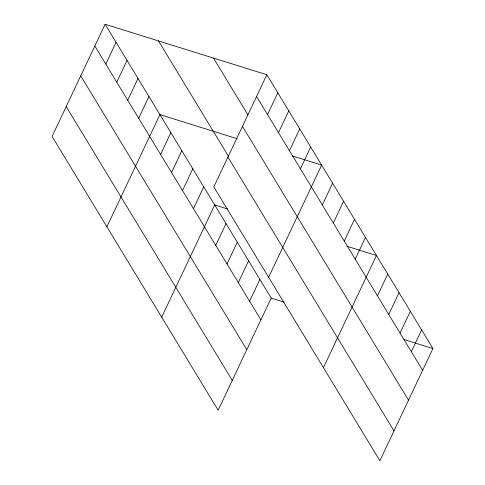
<?xml version="1.0" encoding="UTF-8"?>
<svg xmlns="http://www.w3.org/2000/svg" width="485" height="485" viewBox="0 0 485 485"><rect width="100%" height="100%" fill="white"/><g stroke="black" fill="none" stroke-linecap="round" stroke-linejoin="round"><path stroke-width="0.73" d="M105.118 24.25L52.089 136.437L218.147 410.255L271.176 298.069L105.118 24.25L266.853 74.745L432.911 348.563L379.882 460.75L213.824 186.931L266.853 74.745M105.797 64.081L116.079 42.322M116.752 82.153L127.04 60.395M127.713 100.219L138.001 78.467M138.674 118.291L148.956 96.539M106.888 226.798L159.917 114.612L237.262 138.758M160.596 154.436L170.878 132.684M171.551 172.508L181.839 150.75M182.512 190.581L192.8 168.822M193.473 208.653L203.755 186.895M161.687 317.154L214.716 204.967L227.701 209.023M267.532 114.575L277.814 92.817M215.722 245.343L226.01 223.591M278.493 132.648L288.775 110.889M227.016 263.961L237.298 242.209M289.448 150.72L299.736 128.962M238.305 282.585L248.593 260.827M300.409 168.792L310.697 147.034M249.599 301.203L259.881 279.445M268.623 277.293L321.652 165.106L292.085 155.873M322.331 204.937L332.613 183.178M333.286 223.009L343.574 201.251M344.247 241.081L354.535 219.323M355.208 259.148L365.49 237.395M323.422 367.654L376.451 255.468L346.878 246.234M377.457 295.844L387.745 274.086M388.752 314.462L399.034 292.704M400.046 333.08L410.328 311.321M411.335 351.698L421.617 329.945M271.176 298.069L284.155 302.119M404.06 339.555L432.911 348.563M256.571 96.503L422.629 370.322M213.485 58.085L247.926 114.878M242.464 126.349L408.522 400.161M158.492 40.916L228.556 156.443M227.932 157.091L393.99 430.91M94.836 46.008L260.894 319.821M80.728 75.848L246.786 349.667M66.196 106.597L232.248 380.41"/></g></svg>
